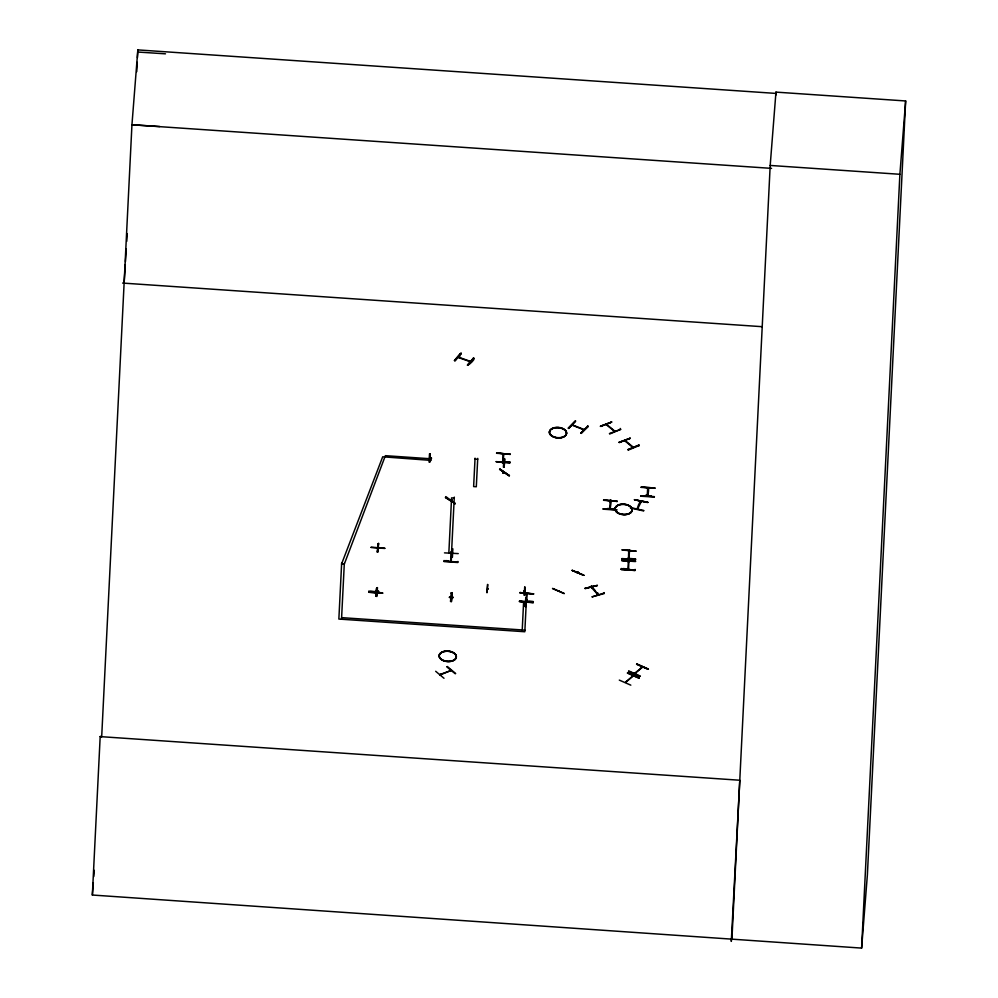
<?xml version="1.0" encoding="UTF-8"?>
<svg xmlns="http://www.w3.org/2000/svg" width="998" height="998" viewBox="0 0 998 998"><rect width="100%" height="100%" fill="white"/><g stroke="black" fill="none" stroke-linecap="round" stroke-linejoin="round"><path stroke-width="1.5" d="M584.229 429.564L572.328 424.874M731.921 939.255L770.194 165.443L775.957 92.115L905.648 100.96L867.387 874.772L861.611 948.1L92.352 895.031L100.187 736.499L101.696 736.611L131.948 124.762L137.836 49.9L775.908 93.413M136.763 71.644L137.225 62.325M137.45 57.659L137.836 49.9M341.653 563.171L338.858 619.059L524.823 631.746L526.258 602.642L523.588 602.468L522.228 629.95M341.528 619.247L344.322 563.346M444.484 552.867L458.244 553.603M448.851 552.842L451.57 497.865L454.24 498.052L451.52 553.029M451.969 552.044L451.62 554.252L451.121 553.329M450.647 561.387L451.196 552.256M451.37 560.864L451.183 561.6L451.732 553.541M457.87 561.45L457.795 562.51L444.048 561.575L444.122 560.502M475.06 458.169L473.626 486.575L476.308 486.75L477.73 458.344M509.903 462.985L496.181 461.6M502.892 461.076L502.73 462.124L503.391 461.45M503.691 453.94L503.279 462.099L503.391 461.301M502.755 462.037L503.154 454.015M533.219 602.58L519.496 601.208M526.108 599.935L526.133 601.757M526.532 593.511L526.495 594.421M526.083 601.644L526.482 593.61M526.645 600.871L526.607 601.794L527.081 593.573M526.495 594.334L527.144 593.723M635.102 569.396L635.027 570.469L621.28 569.521L621.355 568.461M621.804 558.967L635.551 559.903M627.942 569.434L628.353 561.275M628.54 557.919L628.466 558.98L628.715 550.896M628.565 569.396L628.915 560.24M635.489 561.263L621.742 560.365L635.489 561.3M640.629 496.181L654.376 497.079M647.69 488.084L647.215 496.218L647.24 494.996M647.515 488.733C650.197 485.44 646.791 500.871 647.889 494.384M647.415 494.347L647.29 496.243L648.001 495.045M654.838 487.985L641.078 487.086L654.825 488.022M775.808 95.172L775.957 92.115M861.611 948.1L899.884 174.288L905.648 100.96M487.486 584.466L486.987 592.787L487.822 584.579M487.635 588.907L488.296 588.608M524.237 595.232L524.699 586.986M524.561 595.332L524.985 587.036L524.524 595.282M371.081 547.178L384.829 548.201M368.848 592.213L382.583 593.199L368.836 592.288L368.911 591.215M377.269 552.019L378.454 543.673L377.281 551.994L378.042 552.069L378.579 543.224M377.631 548.251L378.254 548.937M375.473 591.552L375.972 592.338M375.984 592.251L376.096 591.602M376.134 596.405C378.753 578.815 373.913 593.785 376.895 596.455L377.444 587.61L376.633 588.134M378.479 591.128L378.367 592.65M382.583 593.274L368.873 591.727M429.714 461.949L430.175 453.753L429.801 462.099L429.028 462.049L429.527 453.803L430.288 453.865M430.338 457.82L431.56 458.232L430.088 457.795M444.073 561.15L457.833 561.961M451.894 552.83L450.497 553.017L451.62 552.717M449.487 597.503L450.734 597.503M452.331 548.788L451.645 557.084L452.406 557.146L452.843 548.825L452.131 548.85M449.499 597.453L450.759 597.216M451.757 593.261C450.011 618.76 453.267 574.985 451.545 601.544L450.497 601.482L451.308 593.199M451.807 597.291L453.055 597.328M496.168 461.737L509.916 462.61M504.165 467.151L504.601 458.855L503.89 458.88L503.404 467.126L504.165 467.176L504.664 458.918M519.471 601.694L533.219 602.667L533.294 601.632L528.703 601.32M525.098 602.617L523.875 602.193L525.41 602.305M525.26 606.422L525.784 598.239L525.148 606.572L525.921 606.622L526.408 598.363L525.647 598.326M533.281 601.644L527.169 601.32M603.054 509.167L616.789 510.128M610.015 501.682L610.14 500.035L610.127 501.108M610.202 501.033L609.716 509.18L609.803 508.032M610.152 501.769C612.46 498.189 609.154 512.722 610.352 507.982M609.578 509.005C609.803 507.021 610.614 510.602 610.427 507.982M621.829 558.568L635.576 559.441M621.292 569.459L635.027 570.444M640.654 495.769L654.401 496.63M124.114 283.183L125.299 264.57M125.486 261.476L126.272 249.076M126.771 241.316L127.257 233.569M368.873 591.802L382.608 592.849M603.079 508.743L616.814 509.729M92.352 895.031L93.325 882.681M93.812 876.506L94.299 870.331M377.768 543.773L378.529 543.835M375.373 592.126L375.448 591.053L375.435 592.126M377.232 591.128L377.132 592.475M377.531 591.066L377.294 592.201L378.541 592.288L378.616 591.228M454.477 360.503L460.639 353.417L454.414 360.565L455.1 360.802L461.301 353.105M459.542 356.386L459.429 357.858M459.654 357.621L459.704 356.847M435.677 671.28L443.998 678.291M460.577 353.479L461.251 353.716M454.24 498.052L454.315 497.129M450.722 551.994L450.659 552.692M454.714 503.953L455.213 503.553L445.345 497.428L455.275 503.666L445.881 496.617M467.575 365.106L473.651 357.92L467.388 365.118C468.137 366.041 476.595 358.132 473.551 358.033M447.391 666.602L446.78 666.851L455.2 673.712M509.417 475.659L499.574 469.285L508.943 475.809M503.366 461.113L503.366 462.012M526.171 600.921L526.258 599.86M526.869 599.985L526.719 601.046L526.732 599.885M568.685 428.267L575.472 420.994M575.559 420.969L575.409 421.443M552.705 588.433L564.194 593.486M572.253 570.394L583.93 575.347L572.091 570.444M587.622 425.722L588.159 426.508L580.736 433.12L581.41 433.369L588.109 426.408M577.568 571.916L577.642 573.002L577.767 571.904M578.179 572.066L578.129 573.264L577.293 573.239M600.409 426.246L611.724 422.104L600.447 426.208M591.203 587.398L591.215 586.163M598.064 594.721L591.19 587.311L591.278 586.238M591.627 586.038L591.614 587.198C596.23 589.331 597.403 597.49 597.69 592.937M592.288 586.812L591.777 588.072L591.889 586.163M591.864 586.924L591.652 587.934M604.002 592.612L604.277 593.548L592.163 596.829M596.991 594.072L597.078 592.999M597.428 593.885L597.403 593.111M609.79 433.955L620.631 429.365L609.404 433.556M597.54 594.022L597.49 592.887M610.626 501.894L610.764 499.998M610.901 500.085L610.726 501.096M620.22 428.441L620.644 429.414M625.584 440.255L625.509 441.403L625.447 440.205M625.359 441.278L625.971 440.106M639.119 445.557L628.253 450.086M630.412 507.994L643.635 510.939M628.241 561.313L628.428 560.202M619.296 680.1L630.823 685.164M629.563 549.886L628.94 559.017L629.027 557.857M638.795 444.759L639.157 445.632M640.417 502.006L640.442 501.32M640.891 501.433L640.841 502.194L641.065 500.971M628.503 671.317L640.017 676.432M647.852 502.293L634.416 499.811L647.839 502.281M731.546 938.307L731.297 941.401L739.805 780.236L100.187 736.611L101.684 736.711M371.069 547.503L384.816 548.451M603.59 500.297L617.325 501.283M496.592 453.279L510.34 454.177M519.908 592.887L533.668 593.785M622.241 550.11L636 551.008M621.729 560.651L635.476 561.55M641.065 487.373L654.825 488.272M641.252 501.445C637.822 502.805 637.56 510.427 637.211 508.256M626.02 681.572C623.5 683.855 634.466 674.785 632.046 676.345M633.231 675.908L625.671 682.407M634.479 673.425L635.738 672.989M642.438 667.175L634.878 673.6M641.315 501.52L637.547 509.08M629.451 551.52L628.69 551.47M558.344 590.766L559.142 590.704M630.574 507.595L643.822 510.477M606.235 424.612L614.556 431.398M607.358 424.948L607.046 425.223M614.843 431.173L606.485 424.287M632.196 446.942L632.233 446.992M633.368 447.254L625.035 440.467M344.248 564.269L385.378 455.674L431.198 458.806L431.124 460.402L382.696 456.797L341.64 563.783L344.248 564.269L341.578 564.082M503.703 454.751L503.117 454.701M526.021 600.996L526.645 600.958M628.353 558.231L629.114 558.281L628.503 558.156M627.829 568.76L628.466 568.635M585.227 588.658L597.303 585.327M552.505 588.558L564.169 593.573M619.359 442.601L630.187 438.122M600.808 426.47L611.662 421.942M377.306 588.059L376.209 596.33M451.932 593.199L451.196 593.174M450.422 500.297L451.869 499.948L451.059 500.485M454.988 360.665L461.151 353.579M634.566 673.351L642.338 667.126M641.277 667.45L641.864 666.951M640.342 676.083L628.827 670.968M524.299 591.377L523.638 591.003L524.412 591.066M640.803 501.221L640.379 502.094M574.91 421.268L568.099 428.192L568.76 428.454L575.434 421.406M580.911 433.107L587.66 426.233M572.241 570.332L583.93 575.322M450.585 500.148L451.77 500.048M503.004 473.015L503.528 473.376M440.941 674.224L439.831 674.673M450.797 670.232L450.173 670.943M503.454 463.159L502.131 462.748L503.516 462.847M525.197 602.605L524.012 602.493M439.981 674.511L450.971 670.519L440.13 674.922M503.915 472.678L503.004 473.139L504.015 472.615M450.859 500.472L451.77 499.998M647.69 487.997L647.652 488.833M628.79 562.136L628.166 562.011M583.93 429.826L572.141 425.185M591.19 587.311L592.201 587.785M636.537 664.256L648.026 669.321M627.318 673.064L638.832 678.166M453.03 597.702L451.782 597.577M633.044 447.603L624.773 440.792M447.341 666.539L455.687 673.55M137.674 52.033L165.493 53.83M159.767 126.546L131.948 124.762L771.566 168.375M770.194 165.443L899.884 174.288M122.617 283.07L762.235 326.695M474.986 459.08L477.668 459.267M509.966 462.049L502.331 461.525L509.953 462.136M651.395 495.906L645.282 495.495L651.382 496.018M627.979 558.331L635.614 558.967M622.877 568.561L625.933 568.773M451.271 560.801L450.585 561.475M445.644 560.614L448.701 560.814M341.615 617.637L524.898 630.137M430.2 457.845L431.435 457.945M504.102 467.101L504.09 458.818M607.707 508.444L613.807 508.968M450.51 552.73L451.757 552.817M452.044 593.311L451.133 592.687M370.445 591.327L375.023 591.652M368.911 591.327L375.011 591.764M449.374 597.116L450.609 597.203M451.944 597.291L453.192 597.39M487.685 588.87L488.284 588.895M458.569 357.184L470.457 361.413M634.454 499.636L647.69 502.568M458.094 357.459L470.233 361.663M500.01 469.135L509.417 475.684L500.048 469.185M592.163 596.854L603.977 593.099M613.745 430.799L613.683 430.824M496.605 452.955L510.327 454.389L496.605 452.967M519.933 592.562L533.643 593.997L519.921 592.575M622.265 549.786L635.976 551.22L622.265 549.798M519.496 601.283L533.244 602.281L519.496 601.307M603.603 499.973L617.313 501.458L603.603 499.986M621.305 569.047L635.052 570.045L621.317 568.972M584.928 588.383L597.39 585.514L584.94 588.358M618.935 442.388L630.299 438.297L618.972 442.364M627.667 672.827L639.169 677.941L627.667 672.827M636.874 664.032L648.388 669.134L636.874 664.032M638.757 445.17L627.867 449.674L638.77 445.233M441.503 659.628A8.595 5.152 4.5 0 0 455.961 658.306A8.608 5.152 4.5 0 0 445.769 651.282A8.608 5.152 4.5 0 0 441.49 659.641A8.608 5.152 4.5 0 0 455.974 658.306A8.595 5.152 4.5 0 0 445.769 651.282A8.595 5.152 4.5 0 0 441.503 659.628M441.503 659.366A8.608 5.152 4.5 0 0 455.999 658.031A8.608 5.152 4.5 0 0 445.782 651.008A8.608 5.152 4.5 0 0 441.503 659.366M551.744 436.001A8.595 5.152 4.5 0 0 566.203 434.679A8.608 5.152 4.5 0 0 556.011 427.655A8.608 5.152 4.5 0 0 551.732 436.014A8.608 5.152 4.5 0 0 566.215 434.679A8.595 5.152 4.5 0 0 556.011 427.668A8.595 5.152 4.5 0 0 551.744 436.001M551.757 435.739A8.608 5.152 4.5 0 0 566.24 434.417A8.608 5.152 4.5 0 0 556.036 427.381A8.608 5.152 4.5 0 0 551.757 435.739M617.388 512.71A8.595 5.152 4.5 0 0 631.846 511.375A8.595 5.152 4.5 0 0 621.667 504.364A8.595 5.152 4.5 0 0 617.388 512.71A8.608 5.152 4.5 0 0 631.859 511.4A8.608 5.152 4.5 0 0 621.654 504.377A8.608 5.152 4.5 0 0 617.375 512.735M617.4 512.473A8.608 5.152 4.5 0 0 631.884 511.138A8.608 5.152 4.5 0 0 621.679 504.115A8.608 5.152 4.5 0 0 617.4 512.473"/></g></svg>
